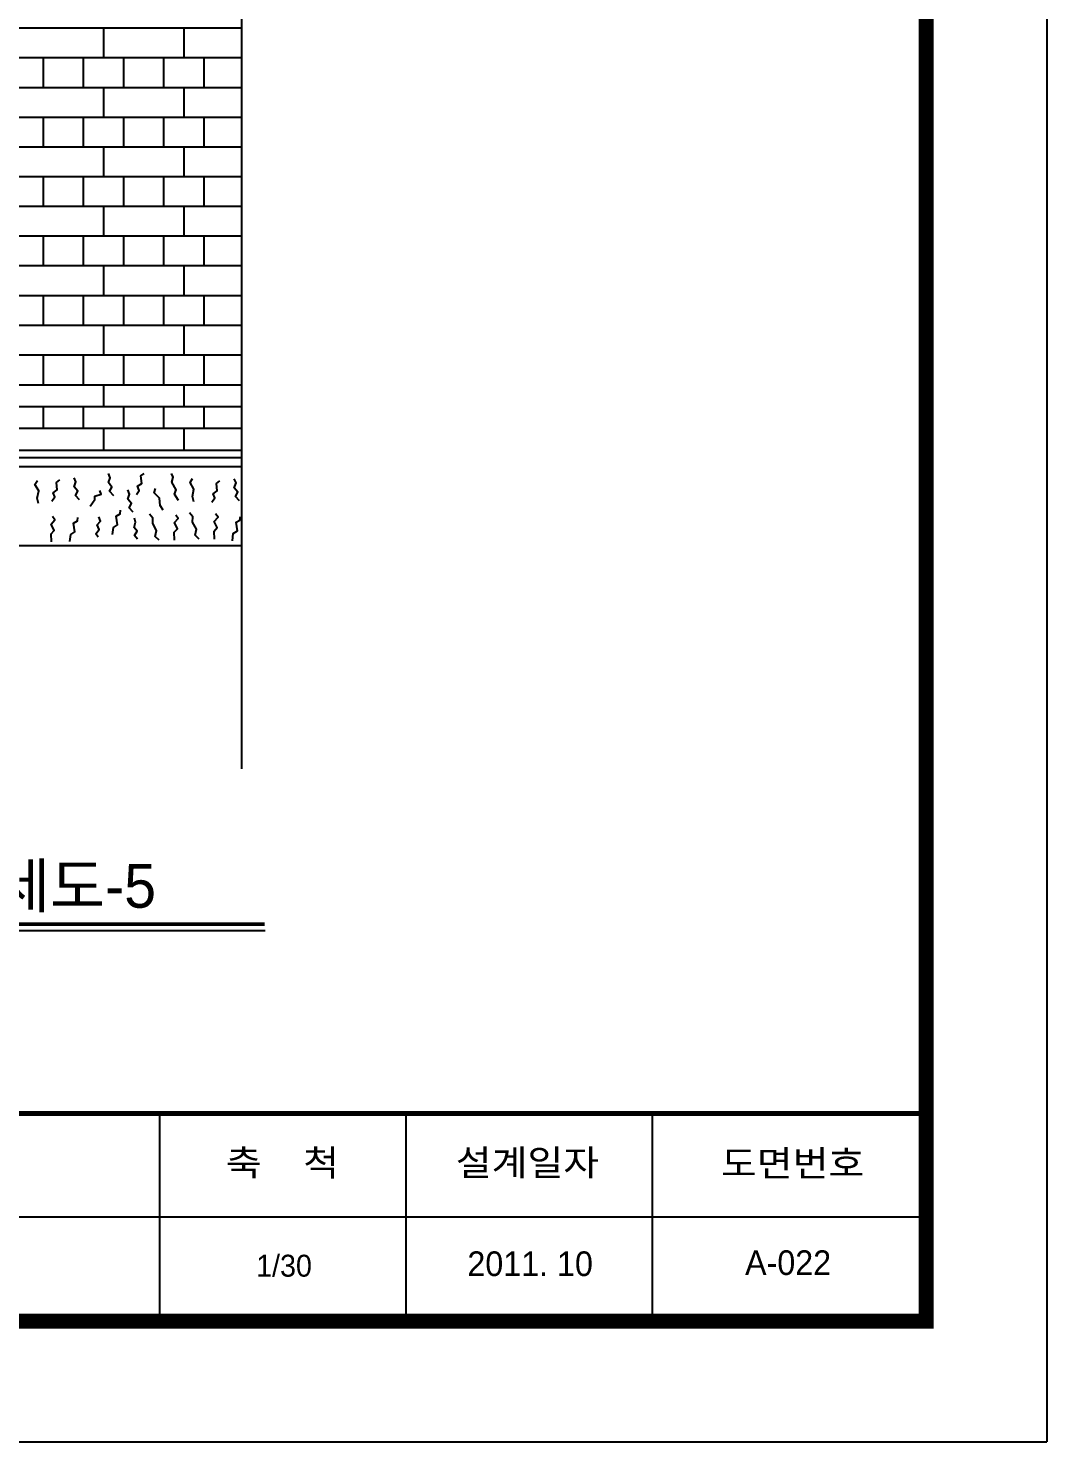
# Model space of a CAD drawing. Extents: x 206170 to 218785, y -171230 to -162320.
# Drawn here: x 215996 to 218785, y -171230 to -167360 of the extents above; entities that cross this region are included whole.
import ezdxf
from ezdxf.enums import TextEntityAlignment as Align

# ---------------------------------------------------------------- set-up
doc = ezdxf.new("R2010")
doc.units = 0
doc.header["$LTSCALE"] = 50
doc.header["$MEASUREMENT"] = 0
for name, color, linetype in [('COR', 4, 'CONTINUOUS'), ('DIM', 7, 'CONTINUOUS'), ('ele-3', 6, 'CONTINUOUS'), ('h', 5, 'CONTINUOUS'), ('HAT', 5, 'CONTINUOUS'), ('TEX', 7, 'CONTINUOUS'), ('W-2', 2, 'CONTINUOUS'), ('WAL', 3, 'CONTINUOUS'), ('WID', 4, 'CONTINUOUS')]:
    doc.layers.add(name, color=color, linetype=linetype)
doc.styles.add('HY울릉도M', font='HYWULM_0.TTF')
doc.styles.add('title', font='HYWULB_0.TTF', dxfattribs={"width": 0.6})

# ---------------------------------------------------------------- blocks, each defined once
blk = doc.blocks.new('20')
at = {"layer": 'COR', "linetype": 'Continuous'}
for p, q in [((294331, -53606), (294331, -57398)), ((294331, -53606), (294331, -57398)), ((298824, -53606), (298824, -57398)), ((303324, -53606), (303324, -57398)), ((308324, -55502), (230424, -55502)), ((308324, -55502), (230424, -55502))]:
    blk.add_line(p, q, dxfattribs=at)
at = {"layer": 'COR', "linetype": 'Continuous', "const_width": 270}
blk.add_lwpolyline([(230424, -2398), (230424, -57398), (308324, -57398), (308324, -2398)], close=True, dxfattribs=at)
at = {"layer": 'COR', "linetype": 'Continuous', "const_width": 94.8}
blk.add_lwpolyline([(308324, -53606), (230424, -53606)], dxfattribs=at)
at = {"layer": 'HAT'}
for p in [(310524, -198), (226424, -59598)]:
    blk.add_line(p, (310524, -59598), dxfattribs=at)
at = {"layer": 'WAL', "linetype": 'Continuous', "style": 'HY울릉도M', "width": 1.1}
for s, p in [('축    척', (295539, -54743)), ('설계일자', (299737, -54743)), ('도면번호', (304577, -54755))]:
    blk.add_text(s, height=474.3, dxfattribs=at).set_placement(p)

msp = doc.modelspace()

# ---------------------------------------------------------------- linework, layer by layer
at = {"layer": 'DIM'}
msp.add_line((214581.694, -169829.607), (216644.805, -169829.607), dxfattribs=at)
msp.add_lwpolyline([(216579.977, -163187.576), (216579.977, -166688.879), (216479.977, -166728.879), (216679.977, -166728.879), (216579.977, -166768.879), (216579.977, -169386.95)], dxfattribs=at)
at = {"layer": 'ele-3'}
for p, q in [((212131.822, -168335.887), (216579.977, -168335.887)), ((216579.977, -168395.887), (212131.822, -168395.887)), ((216579.977, -168455.887), (212131.822, -168455.887))]:
    msp.add_line(p, q, dxfattribs=at)
for points in [[(216203.035, -168395.887), (216203.035, -168335.887)], [(216423.035, -168395.887), (216423.035, -168335.887)], [(216038.035, -168455.887), (216038.035, -168395.887)], [(216148.035, -168455.887), (216148.035, -168395.887)], [(216258.035, -168455.887), (216258.035, -168395.887)], [(216368.035, -168455.887), (216368.035, -168395.887)], [(216478.035, -168455.887), (216478.035, -168395.887)], [(216203.035, -168515.887), (216203.035, -168455.887)], [(216423.035, -168515.887), (216423.035, -168455.887)]]:
    msp.add_lwpolyline(points, dxfattribs=at)
at = {"layer": 'h'}
for p, q in [((216579.977, -167359.661), (211410.785, -167359.661)), ((216579.977, -167441.013), (211410.785, -167441.013)), ((216579.977, -167522.365), (211410.785, -167522.365)), ((216579.977, -167603.717), (211410.785, -167603.717)), ((216579.977, -167685.07), (211410.785, -167685.07)), ((216579.977, -167766.422), (211410.785, -167766.422)), ((216579.977, -167847.774), (211410.785, -167847.774)), ((216579.977, -167929.126), (211410.785, -167929.126)), ((216579.977, -168010.478), (211410.785, -168010.478)), ((216579.977, -168091.83), (211410.785, -168091.83)), ((216579.977, -168173.183), (215426.53, -168173.183)), ((216579.977, -168254.535), (215593.783, -168254.535))]:
    msp.add_line(p, q, dxfattribs=at)
for points in [[(216203.035, -167441.013), (216203.035, -167359.661)], [(216423.035, -167441.013), (216423.035, -167359.661)], [(216038.035, -167522.365), (216038.035, -167441.013)], [(216148.035, -167522.365), (216148.035, -167441.013)], [(216258.035, -167522.365), (216258.035, -167441.013)], [(216368.035, -167522.365), (216368.035, -167441.013)], [(216478.035, -167522.365), (216478.035, -167441.013)], [(216203.035, -167603.717), (216203.035, -167522.365)], [(216423.035, -167603.717), (216423.035, -167522.365)], [(216038.035, -167685.07), (216038.035, -167603.717)], [(216148.035, -167685.07), (216148.035, -167603.717)], [(216258.035, -167685.07), (216258.035, -167603.717)], [(216368.035, -167685.07), (216368.035, -167603.717)], [(216478.035, -167685.07), (216478.035, -167603.717)], [(216203.035, -167766.422), (216203.035, -167685.07)], [(216423.035, -167766.422), (216423.035, -167685.07)], [(216038.035, -167847.774), (216038.035, -167766.422)], [(216148.035, -167847.774), (216148.035, -167766.422)], [(216258.035, -167847.774), (216258.035, -167766.422)], [(216368.035, -167847.774), (216368.035, -167766.422)], [(216478.035, -167847.774), (216478.035, -167766.422)], [(216203.035, -167929.126), (216203.035, -167847.774)], [(216423.035, -167929.126), (216423.035, -167847.774)], [(216038.035, -168010.478), (216038.035, -167929.126)], [(216148.035, -168010.478), (216148.035, -167929.126)], [(216258.035, -168010.478), (216258.035, -167929.126)], [(216368.035, -168010.478), (216368.035, -167929.126)], [(216478.035, -168010.478), (216478.035, -167929.126)], [(216203.035, -168091.83), (216203.035, -168010.478)], [(216423.035, -168091.83), (216423.035, -168010.478)], [(216038.035, -168173.183), (216038.035, -168091.83)], [(216148.035, -168173.183), (216148.035, -168091.83)], [(216258.035, -168173.183), (216258.035, -168091.83)], [(216368.035, -168173.183), (216368.035, -168091.83)], [(216478.035, -168173.183), (216478.035, -168091.83)], [(216203.035, -168254.535), (216203.035, -168173.183)], [(216423.035, -168254.535), (216423.035, -168173.183)], [(216038.035, -168335.887), (216038.035, -168254.535)], [(216148.035, -168335.887), (216148.035, -168254.535)], [(216258.035, -168335.887), (216258.035, -168254.535)], [(216368.035, -168335.887), (216368.035, -168254.535)], [(216478.035, -168335.887), (216478.035, -168254.535)], [(216024.818, -168660.784), (216021.192, -168646.665), (216025.13, -168626.453), (216014.584, -168608.555), (216021.586, -168597.786)], [(216061.186, -168654.121), (216068.816, -168642.936), (216064.238, -168631.242), (216075.428, -168623.616), (216073.394, -168603.279), (216082.549, -168596.161)], [(216136.746, -168650.944), (216125.433, -168638.56), (216131.897, -168627.252), (216122.201, -168614.868), (216127.049, -168601.407), (216122.201, -168590.1)], [(216230.466, -168639.635), (216219.154, -168627.251), (216225.618, -168615.943), (216215.922, -168603.559), (216220.77, -168590.098), (216215.922, -168578.791)], [(216292.67, -168636.256), (216300.299, -168625.07), (216295.722, -168613.376), (216306.912, -168605.75), (216304.877, -168585.413), (216314.033, -168578.295)], [(216408.067, -168652.183), (216396.847, -168635.53), (216401.607, -168623.636), (216389.367, -168602.566), (216393.448, -168588.972), (216388.348, -168578.777)], [(216449.743, -168655.823), (216446.117, -168641.705), (216450.054, -168621.492), (216439.508, -168603.595), (216446.511, -168592.826)], [(216499.437, -168656.931), (216507.067, -168645.746), (216502.489, -168634.052), (216513.679, -168626.426), (216511.645, -168606.089), (216520.8, -168598.971)], [(216574.997, -168653.754), (216563.684, -168641.37), (216570.148, -168630.062), (216560.452, -168617.678), (216565.3, -168604.217), (216560.452, -168592.91)], [(216166.059, -168667.833), (216171.984, -168658.68), (216178.448, -168650.065), (216178.448, -168640.373), (216196.224, -168634.988), (216192.453, -168625.296)], [(216283.543, -168684.705), (216272.231, -168672.321), (216278.695, -168661.013), (216268.999, -168648.629), (216273.847, -168635.168), (216268.999, -168623.861)], [(216365.386, -168678.956), (216357.9, -168666.449), (216355.935, -168645.95), (216340.741, -168631.784), (216344.397, -168619.47)], [(216227.294, -168745.752), (216229.449, -168726.368), (216240.762, -168718.83), (216236.991, -168695.139), (216247.765, -168689.216), (216248.842, -168679.524)], [(216355.073, -168761.538), (216344.299, -168750.769), (216347.531, -168734.616), (216337.297, -168715.232), (216337.835, -168700.695), (216328.678, -168689.926)], [(216397.218, -168761.601), (216396.2, -168739.739), (216404.847, -168730.079), (216396.709, -168713.301), (216406.882, -168701.607), (216400.269, -168692.455)], [(216464.143, -168758.115), (216453.37, -168747.346), (216456.602, -168731.193), (216446.367, -168711.809), (216446.906, -168697.271), (216437.748, -168686.502)], [(216506.289, -168758.178), (216505.271, -168736.316), (216513.918, -168726.656), (216505.78, -168709.878), (216515.953, -168698.184), (216509.34, -168689.032)], [(216059.709, -168765.913), (216058.691, -168744.051), (216067.338, -168734.391), (216059.2, -168717.613), (216069.373, -168705.919), (216062.76, -168696.768)], [(216110.462, -168765.212), (216112.616, -168745.828), (216123.929, -168738.29), (216120.158, -168714.599), (216130.932, -168708.676), (216132.009, -168698.984)], [(216188.126, -168752.747), (216181.123, -168743.593), (216190.819, -168731.747), (216185.433, -168718.825), (216194.051, -168709.133), (216189.742, -168697.287)], [(216295.095, -168758.719), (216287.477, -168748.848), (216294.248, -168736.722), (216286.349, -168726.852), (216290.298, -168711.623), (216286.913, -168701.189)], [(216555.535, -168762.807), (216557.69, -168743.424), (216569.002, -168735.885), (216565.232, -168712.194), (216576.005, -168706.272), (216577.082, -168696.579)]]:
    msp.add_lwpolyline(points, dxfattribs=at)
at = {"layer": 'HAT'}
for p, q in [((216579.977, -168515.887), (215720.711, -168515.887)), ((216579.977, -168560.887), (215735.815, -168560.887))]:
    msp.add_line(p, q, dxfattribs=at)
at = {"layer": 'TEX', "const_width": 10.286}
msp.add_lwpolyline([(214581.139, -169812.464), (216643.788, -169812.464)], dxfattribs=at)
at = {"layer": 'W-2'}
msp.add_line((215808.035, -168775.887), (216579.977, -168775.887), dxfattribs=at)
at = {"layer": 'WID'}
msp.add_line((216579.977, -168535.887), (215727.429, -168535.887), dxfattribs=at)

# ---------------------------------------------------------------- block references
at = {"layer": 'WAL', "xscale": 0.1500000000232831, "yscale": 0.1500000000232831, "zscale": 0.15}
msp.add_blockref('20', (172206.288, -162289.902), dxfattribs=at)

# ---------------------------------------------------------------- texts
at = {"layer": 'TEX', "style": 'title'}
msp.add_text('  입면 상세도-5 ', height=120, dxfattribs=at).set_placement((215322.987, -169767.644))
at = {"layer": 'WAL', "style": 'HY울릉도M'}
for s, height, p in [('A-022', 67.5, (218076.788, -170773.145)), ('1/30', 60, (216696.637, -170777.718))]:
    msp.add_text(s, height=height, dxfattribs=at).set_placement(p, align=Align.CENTER)
at = {"layer": 'WAL', "linetype": 'Continuous', "style": 'HY울릉도M'}
msp.add_text('2011. 10', height=67.5, dxfattribs=at).set_placement((217370.528, -170742.268), align=Align.MIDDLE_CENTER)

doc.saveas('drawing.dxf')
